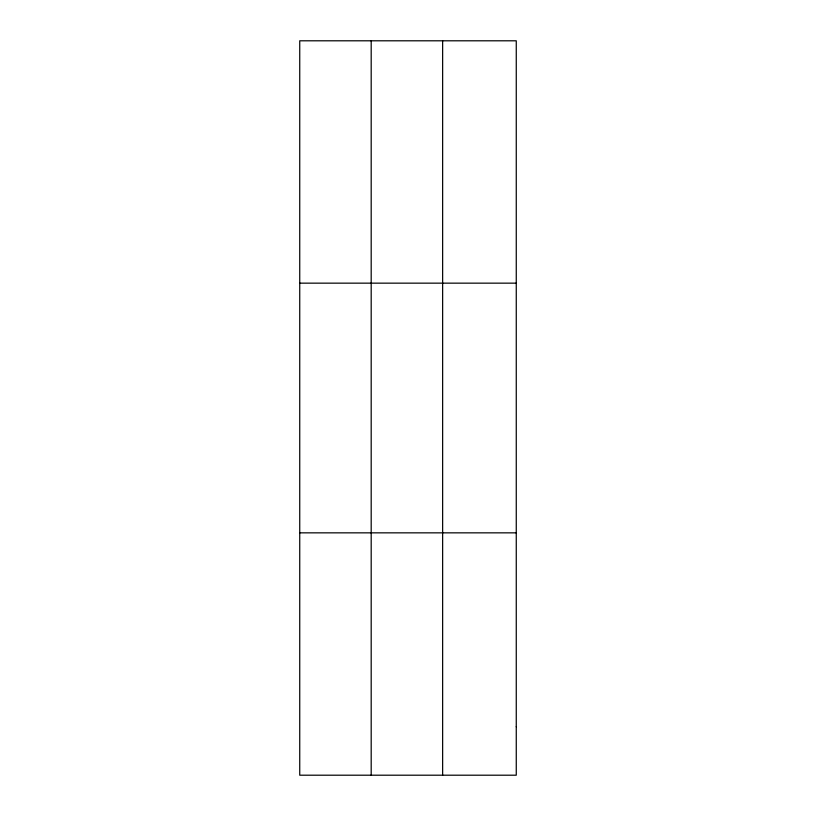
<?xml version="1.0" encoding="UTF-8"?>
<svg xmlns="http://www.w3.org/2000/svg" width="816" height="816" viewBox="0 0 816 816"><rect width="100%" height="100%" fill="white"/><g stroke="black" fill="none" stroke-linecap="round" stroke-linejoin="round"><path stroke-width="1.22" d="M371.188 775.2L371.188 40.8M442.639 775.2L442.639 40.8M299.737 283.152L516.263 283.152M299.737 532.848L516.263 532.848M516.263 726.73L516.263 775.2L299.737 775.2L299.737 40.8L516.263 40.8L516.263 726.73"/></g></svg>
